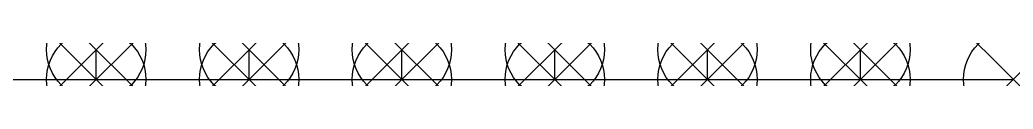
# Model space of a CAD drawing. Header units: inches. Extents: x 0 to 40, y 0 to 0.3.
# Drawn here: x 30 to 40, y 0 to 0.3 of the extents above; entities that cross this region are included whole.
import ezdxf

# ---------------------------------------------------------------- set-up
doc = ezdxf.new("R2010")
doc.units = ezdxf.units.IN
doc.header["$MEASUREMENT"] = 0
doc.header["$PDMODE"] = 35
for name, color, linetype in [('MF_bars', 21, 'Continuous'), ('NF_Glassload', 150, 'Continuous'), ('NF_RestraintsXYZ', 70, 'Continuous'), ('NF_Windload_01', 40, 'Continuous'), ('NF_Windload_02', 40, 'Continuous'), ('NF_Windload_03', 40, 'Continuous'), ('NF_Windload_04', 40, 'Continuous'), ('NF_Windload_05', 40, 'Continuous'), ('NF_Windload_06', 40, 'Continuous'), ('NF_Windload_07', 40, 'Continuous'), ('NF_Windload_08', 40, 'Continuous'), ('NF_Windload_09', 40, 'Continuous'), ('NF_Windload_10', 40, 'Continuous'), ('NF_Windload_11', 40, 'Continuous'), ('NF_Windload_12', 40, 'Continuous'), ('NF_Windload_13', 40, 'Continuous'), ('NF_Windload_14', 40, 'Continuous'), ('NF_Windload_15', 40, 'Continuous')]:
    doc.layers.add(name, color=color, linetype=linetype)

msp = doc.modelspace()

# ---------------------------------------------------------------- linework, layer by layer
at = {"extrusion": (0, -1, -2e-16)}
for p, q in [((30.769, 0.3, 1.562), (30.769, 0.3)), ((30.769, 0.3, 3.125), (30.769, 0.3, 1.562)), ((30.769, 0.3, 4.688), (30.769, 0.3, 3.125)), ((30.769, 0.3, 6.25), (30.769, 0.3, 4.688)), ((30.769, 0.3, 7.813), (30.769, 0.3, 6.25)), ((30.769, 0.3, 9.375), (30.769, 0.3, 7.813)), ((30.769, 0.3, 10.938), (30.769, 0.3, 9.375)), ((30.769, 0.3, 12.5), (30.769, 0.3, 10.938)), ((30.769, 0.3, 14.062), (30.769, 0.3, 12.5)), ((30.769, 0.3, 15.625), (30.769, 0.3, 14.062)), ((30.769, 0.3, 17.188), (30.769, 0.3, 15.625)), ((30.769, 0.3, 18.75), (30.769, 0.3, 17.188)), ((30.769, 0.3, 20.312), (30.769, 0.3, 18.75)), ((30.769, 0.3, 21.875), (30.769, 0.3, 20.312)), ((30.769, 0.3, 23.438), (30.769, 0.3, 21.875)), ((30.769, 0.3, 25), (30.769, 0.3, 23.438)), ((30.769, 0, 23.438), (30.769, 0.3, 23.438)), ((30.769, 0, 21.875), (30.769, 0.3, 21.875)), ((30.769, 0, 20.313), (30.769, 0.3, 20.313)), ((30.769, 0, 18.75), (30.769, 0.3, 18.75)), ((30.769, 0, 17.188), (30.769, 0.3, 17.188)), ((30.769, 0, 15.625), (30.769, 0.3, 15.625)), ((30.769, 0, 14.063), (30.769, 0.3, 14.063)), ((30.769, 0, 12.5), (30.769, 0.3, 12.5)), ((30.769, 0, 10.938), (30.769, 0.3, 10.938)), ((30.769, 0, 9.375), (30.769, 0.3, 9.375)), ((30.769, 0, 7.813), (30.769, 0.3, 7.813)), ((30.769, 0, 6.25), (30.769, 0.3, 6.25)), ((30.769, 0, 4.688), (30.769, 0.3, 4.688)), ((30.769, 0, 3.125), (30.769, 0.3, 3.125)), ((30.769, 0, 1.563), (30.769, 0.3, 1.563)), ((32.308, 0.3, 1.562), (32.308, 0.3)), ((32.308, 0.3, 3.125), (32.308, 0.3, 1.562)), ((32.308, 0.3, 4.688), (32.308, 0.3, 3.125)), ((32.308, 0.3, 6.25), (32.308, 0.3, 4.688)), ((32.308, 0.3, 7.813), (32.308, 0.3, 6.25)), ((32.308, 0.3, 9.375), (32.308, 0.3, 7.813)), ((32.308, 0.3, 10.938), (32.308, 0.3, 9.375)), ((32.308, 0.3, 12.5), (32.308, 0.3, 10.938)), ((32.308, 0.3, 14.062), (32.308, 0.3, 12.5)), ((32.308, 0.3, 15.625), (32.308, 0.3, 14.062)), ((32.308, 0.3, 17.188), (32.308, 0.3, 15.625)), ((32.308, 0.3, 18.75), (32.308, 0.3, 17.188)), ((32.308, 0.3, 20.312), (32.308, 0.3, 18.75)), ((32.308, 0.3, 21.875), (32.308, 0.3, 20.312)), ((32.308, 0.3, 23.438), (32.308, 0.3, 21.875)), ((32.308, 0.3, 25), (32.308, 0.3, 23.438)), ((32.308, 0, 23.438), (32.308, 0.3, 23.438)), ((32.308, 0, 21.875), (32.308, 0.3, 21.875)), ((32.308, 0, 20.313), (32.308, 0.3, 20.313)), ((32.308, 0, 18.75), (32.308, 0.3, 18.75)), ((32.308, 0, 17.188), (32.308, 0.3, 17.188)), ((32.308, 0, 15.625), (32.308, 0.3, 15.625)), ((32.308, 0, 14.063), (32.308, 0.3, 14.063)), ((32.308, 0, 12.5), (32.308, 0.3, 12.5)), ((32.308, 0, 10.938), (32.308, 0.3, 10.938)), ((32.308, 0, 9.375), (32.308, 0.3, 9.375)), ((32.308, 0, 7.813), (32.308, 0.3, 7.813)), ((32.308, 0, 6.25), (32.308, 0.3, 6.25)), ((32.308, 0, 4.688), (32.308, 0.3, 4.688)), ((32.308, 0, 3.125), (32.308, 0.3, 3.125)), ((32.308, 0, 1.563), (32.308, 0.3, 1.563)), ((33.846, 0.3, 1.562), (33.846, 0.3)), ((33.846, 0.3, 3.125), (33.846, 0.3, 1.562)), ((33.846, 0.3, 4.688), (33.846, 0.3, 3.125)), ((33.846, 0.3, 6.25), (33.846, 0.3, 4.688)), ((33.846, 0.3, 7.813), (33.846, 0.3, 6.25)), ((33.846, 0.3, 9.375), (33.846, 0.3, 7.813)), ((33.846, 0.3, 10.938), (33.846, 0.3, 9.375)), ((33.846, 0.3, 12.5), (33.846, 0.3, 10.938)), ((33.846, 0.3, 14.062), (33.846, 0.3, 12.5)), ((33.846, 0.3, 15.625), (33.846, 0.3, 14.062)), ((33.846, 0.3, 17.188), (33.846, 0.3, 15.625)), ((33.846, 0.3, 18.75), (33.846, 0.3, 17.188)), ((33.846, 0.3, 20.312), (33.846, 0.3, 18.75)), ((33.846, 0.3, 21.875), (33.846, 0.3, 20.312)), ((33.846, 0.3, 23.438), (33.846, 0.3, 21.875)), ((33.846, 0.3, 25), (33.846, 0.3, 23.438)), ((33.846, 0, 23.438), (33.846, 0.3, 23.438)), ((33.846, 0, 21.875), (33.846, 0.3, 21.875)), ((33.846, 0, 20.313), (33.846, 0.3, 20.313)), ((33.846, 0, 18.75), (33.846, 0.3, 18.75)), ((33.846, 0, 17.188), (33.846, 0.3, 17.188)), ((33.846, 0, 15.625), (33.846, 0.3, 15.625)), ((33.846, 0, 14.063), (33.846, 0.3, 14.063)), ((33.846, 0, 12.5), (33.846, 0.3, 12.5)), ((33.846, 0, 10.938), (33.846, 0.3, 10.938)), ((33.846, 0, 9.375), (33.846, 0.3, 9.375)), ((33.846, 0, 7.813), (33.846, 0.3, 7.813)), ((33.846, 0, 6.25), (33.846, 0.3, 6.25)), ((33.846, 0, 4.688), (33.846, 0.3, 4.688)), ((33.846, 0, 3.125), (33.846, 0.3, 3.125)), ((33.846, 0, 1.563), (33.846, 0.3, 1.563)), ((35.385, 0.3, 1.562), (35.385, 0.3)), ((35.385, 0.3, 3.125), (35.385, 0.3, 1.562)), ((35.385, 0.3, 4.688), (35.385, 0.3, 3.125)), ((35.385, 0.3, 6.25), (35.385, 0.3, 4.688)), ((35.385, 0.3, 7.813), (35.385, 0.3, 6.25)), ((35.385, 0.3, 9.375), (35.385, 0.3, 7.813)), ((35.385, 0.3, 10.938), (35.385, 0.3, 9.375)), ((35.385, 0.3, 12.5), (35.385, 0.3, 10.938)), ((35.385, 0.3, 14.062), (35.385, 0.3, 12.5)), ((35.385, 0.3, 15.625), (35.385, 0.3, 14.062)), ((35.385, 0.3, 17.188), (35.385, 0.3, 15.625)), ((35.385, 0.3, 18.75), (35.385, 0.3, 17.188)), ((35.385, 0.3, 20.312), (35.385, 0.3, 18.75)), ((35.385, 0.3, 21.875), (35.385, 0.3, 20.312)), ((35.385, 0.3, 23.438), (35.385, 0.3, 21.875)), ((35.385, 0.3, 25), (35.385, 0.3, 23.438)), ((35.385, 0, 23.438), (35.385, 0.3, 23.438)), ((35.385, 0, 21.875), (35.385, 0.3, 21.875)), ((35.385, 0, 20.313), (35.385, 0.3, 20.313)), ((35.385, 0, 18.75), (35.385, 0.3, 18.75)), ((35.385, 0, 17.188), (35.385, 0.3, 17.188)), ((35.385, 0, 15.625), (35.385, 0.3, 15.625)), ((35.385, 0, 14.063), (35.385, 0.3, 14.063)), ((35.385, 0, 12.5), (35.385, 0.3, 12.5)), ((35.385, 0, 10.938), (35.385, 0.3, 10.938)), ((35.385, 0, 9.375), (35.385, 0.3, 9.375)), ((35.385, 0, 7.813), (35.385, 0.3, 7.813)), ((35.385, 0, 6.25), (35.385, 0.3, 6.25)), ((35.385, 0, 4.688), (35.385, 0.3, 4.688)), ((35.385, 0, 3.125), (35.385, 0.3, 3.125)), ((35.385, 0, 1.563), (35.385, 0.3, 1.563)), ((36.923, 0.3, 1.562), (36.923, 0.3)), ((36.923, 0.3, 3.125), (36.923, 0.3, 1.562)), ((36.923, 0.3, 4.688), (36.923, 0.3, 3.125)), ((36.923, 0.3, 6.25), (36.923, 0.3, 4.688)), ((36.923, 0.3, 7.813), (36.923, 0.3, 6.25)), ((36.923, 0.3, 9.375), (36.923, 0.3, 7.813)), ((36.923, 0.3, 10.938), (36.923, 0.3, 9.375)), ((36.923, 0.3, 12.5), (36.923, 0.3, 10.938)), ((36.923, 0.3, 14.062), (36.923, 0.3, 12.5)), ((36.923, 0.3, 15.625), (36.923, 0.3, 14.062)), ((36.923, 0.3, 17.188), (36.923, 0.3, 15.625)), ((36.923, 0.3, 18.75), (36.923, 0.3, 17.188)), ((36.923, 0.3, 20.312), (36.923, 0.3, 18.75)), ((36.923, 0.3, 21.875), (36.923, 0.3, 20.312)), ((36.923, 0.3, 23.438), (36.923, 0.3, 21.875)), ((36.923, 0.3, 25), (36.923, 0.3, 23.438)), ((36.923, 0, 23.438), (36.923, 0.3, 23.438)), ((36.923, 0, 21.875), (36.923, 0.3, 21.875)), ((36.923, 0, 20.313), (36.923, 0.3, 20.313)), ((36.923, 0, 18.75), (36.923, 0.3, 18.75)), ((36.923, 0, 17.188), (36.923, 0.3, 17.188)), ((36.923, 0, 15.625), (36.923, 0.3, 15.625)), ((36.923, 0, 14.063), (36.923, 0.3, 14.063)), ((36.923, 0, 12.5), (36.923, 0.3, 12.5)), ((36.923, 0, 10.938), (36.923, 0.3, 10.938)), ((36.923, 0, 9.375), (36.923, 0.3, 9.375)), ((36.923, 0, 7.813), (36.923, 0.3, 7.813)), ((36.923, 0, 6.25), (36.923, 0.3, 6.25)), ((36.923, 0, 4.688), (36.923, 0.3, 4.688)), ((36.923, 0, 3.125), (36.923, 0.3, 3.125)), ((36.923, 0, 1.563), (36.923, 0.3, 1.563)), ((38.462, 0.3, 1.562), (38.462, 0.3)), ((38.462, 0.3, 3.125), (38.462, 0.3, 1.562)), ((38.462, 0.3, 4.688), (38.462, 0.3, 3.125)), ((38.462, 0.3, 6.25), (38.462, 0.3, 4.688)), ((38.462, 0.3, 7.813), (38.462, 0.3, 6.25)), ((38.462, 0.3, 9.375), (38.462, 0.3, 7.813)), ((38.462, 0.3, 10.938), (38.462, 0.3, 9.375)), ((38.462, 0.3, 12.5), (38.462, 0.3, 10.938)), ((38.462, 0.3, 14.062), (38.462, 0.3, 12.5)), ((38.462, 0.3, 15.625), (38.462, 0.3, 14.062)), ((38.462, 0.3, 17.188), (38.462, 0.3, 15.625)), ((38.462, 0.3, 18.75), (38.462, 0.3, 17.188)), ((38.462, 0.3, 20.312), (38.462, 0.3, 18.75)), ((38.462, 0.3, 21.875), (38.462, 0.3, 20.312)), ((38.462, 0.3, 23.438), (38.462, 0.3, 21.875)), ((38.462, 0.3, 25), (38.462, 0.3, 23.438)), ((38.462, 0, 23.438), (38.462, 0.3, 23.438)), ((38.462, 0, 21.875), (38.462, 0.3, 21.875)), ((38.462, 0, 20.313), (38.462, 0.3, 20.313)), ((38.462, 0, 18.75), (38.462, 0.3, 18.75)), ((38.462, 0, 17.188), (38.462, 0.3, 17.188)), ((38.462, 0, 15.625), (38.462, 0.3, 15.625)), ((38.462, 0, 14.063), (38.462, 0.3, 14.063)), ((38.462, 0, 12.5), (38.462, 0.3, 12.5)), ((38.462, 0, 10.938), (38.462, 0.3, 10.938)), ((38.462, 0, 9.375), (38.462, 0.3, 9.375)), ((38.462, 0, 7.813), (38.462, 0.3, 7.813)), ((38.462, 0, 6.25), (38.462, 0.3, 6.25)), ((38.462, 0, 4.688), (38.462, 0.3, 4.688)), ((38.462, 0, 3.125), (38.462, 0.3, 3.125)), ((38.462, 0, 1.563), (38.462, 0.3, 1.563)), ((30.769, 0, 1.562), (30.769, 0)), ((32.308, 0, 1.562), (32.308, 0)), ((33.846, 0, 1.562), (33.846, 0)), ((35.385, 0, 1.562), (35.385, 0)), ((36.923, 0, 1.562), (36.923, 0)), ((38.462, 0, 1.562), (38.462, 0)), ((29.231, 0, 1.562), (30.769, 0, 1.562)), ((29.231, 0, 3.125), (30.769, 0, 3.125)), ((29.231, 0, 4.688), (30.769, 0, 4.688)), ((29.231, 0, 6.25), (30.769, 0, 6.25)), ((29.231, 0, 7.813), (30.769, 0, 7.813)), ((29.231, 0, 9.375), (30.769, 0, 9.375)), ((29.231, 0, 10.938), (30.769, 0, 10.938)), ((29.231, 0, 12.5), (30.769, 0, 12.5)), ((29.231, 0, 14.062), (30.769, 0, 14.062)), ((29.231, 0, 15.625), (30.769, 0, 15.625)), ((29.231, 0, 17.188), (30.769, 0, 17.188)), ((29.231, 0, 18.75), (30.769, 0, 18.75)), ((29.231, 0, 20.312), (30.769, 0, 20.312)), ((29.231, 0, 21.875), (30.769, 0, 21.875)), ((29.231, 0, 23.438), (30.769, 0, 23.438)), ((30.769, 0, 3.125), (30.769, 0, 1.562)), ((30.769, 0, 4.688), (30.769, 0, 3.125)), ((30.769, 0, 6.25), (30.769, 0, 4.688)), ((30.769, 0, 7.813), (30.769, 0, 6.25)), ((30.769, 0, 9.375), (30.769, 0, 7.813)), ((30.769, 0, 10.938), (30.769, 0, 9.375)), ((30.769, 0, 12.5), (30.769, 0, 10.938)), ((30.769, 0, 14.062), (30.769, 0, 12.5)), ((30.769, 0, 15.625), (30.769, 0, 14.062)), ((30.769, 0, 17.188), (30.769, 0, 15.625)), ((30.769, 0, 18.75), (30.769, 0, 17.188)), ((30.769, 0, 20.312), (30.769, 0, 18.75)), ((30.769, 0, 21.875), (30.769, 0, 20.312)), ((30.769, 0, 23.438), (30.769, 0, 21.875)), ((30.769, 0, 25), (30.769, 0, 23.438)), ((30.769, 0, 1.562), (32.308, 0, 1.562)), ((30.769, 0, 3.125), (32.308, 0, 3.125)), ((30.769, 0, 4.688), (32.308, 0, 4.688)), ((30.769, 0, 6.25), (32.308, 0, 6.25)), ((30.769, 0, 7.813), (32.308, 0, 7.813)), ((30.769, 0, 9.375), (32.308, 0, 9.375)), ((30.769, 0, 10.938), (32.308, 0, 10.938)), ((30.769, 0, 12.5), (32.308, 0, 12.5)), ((30.769, 0, 14.062), (32.308, 0, 14.062)), ((30.769, 0, 15.625), (32.308, 0, 15.625)), ((30.769, 0, 17.188), (32.308, 0, 17.188)), ((30.769, 0, 18.75), (32.308, 0, 18.75)), ((30.769, 0, 20.312), (32.308, 0, 20.312)), ((30.769, 0, 21.875), (32.308, 0, 21.875)), ((30.769, 0, 23.438), (32.308, 0, 23.438)), ((32.308, 0, 3.125), (32.308, 0, 1.562)), ((32.308, 0, 4.688), (32.308, 0, 3.125)), ((32.308, 0, 6.25), (32.308, 0, 4.688)), ((32.308, 0, 7.813), (32.308, 0, 6.25)), ((32.308, 0, 9.375), (32.308, 0, 7.813)), ((32.308, 0, 10.938), (32.308, 0, 9.375)), ((32.308, 0, 12.5), (32.308, 0, 10.938)), ((32.308, 0, 14.062), (32.308, 0, 12.5)), ((32.308, 0, 15.625), (32.308, 0, 14.062)), ((32.308, 0, 17.188), (32.308, 0, 15.625)), ((32.308, 0, 18.75), (32.308, 0, 17.188)), ((32.308, 0, 20.312), (32.308, 0, 18.75)), ((32.308, 0, 21.875), (32.308, 0, 20.312)), ((32.308, 0, 23.438), (32.308, 0, 21.875)), ((32.308, 0, 25), (32.308, 0, 23.438)), ((32.308, 0, 1.562), (33.846, 0, 1.562)), ((32.308, 0, 3.125), (33.846, 0, 3.125)), ((32.308, 0, 4.688), (33.846, 0, 4.688)), ((32.308, 0, 6.25), (33.846, 0, 6.25)), ((32.308, 0, 7.813), (33.846, 0, 7.813)), ((32.308, 0, 9.375), (33.846, 0, 9.375)), ((32.308, 0, 10.938), (33.846, 0, 10.938)), ((32.308, 0, 12.5), (33.846, 0, 12.5)), ((32.308, 0, 14.062), (33.846, 0, 14.062)), ((32.308, 0, 15.625), (33.846, 0, 15.625)), ((32.308, 0, 17.188), (33.846, 0, 17.188)), ((32.308, 0, 18.75), (33.846, 0, 18.75)), ((32.308, 0, 20.312), (33.846, 0, 20.312)), ((32.308, 0, 21.875), (33.846, 0, 21.875)), ((32.308, 0, 23.438), (33.846, 0, 23.438)), ((33.846, 0, 3.125), (33.846, 0, 1.562)), ((33.846, 0, 4.688), (33.846, 0, 3.125)), ((33.846, 0, 6.25), (33.846, 0, 4.688)), ((33.846, 0, 7.813), (33.846, 0, 6.25)), ((33.846, 0, 9.375), (33.846, 0, 7.813)), ((33.846, 0, 10.938), (33.846, 0, 9.375)), ((33.846, 0, 12.5), (33.846, 0, 10.938)), ((33.846, 0, 14.062), (33.846, 0, 12.5)), ((33.846, 0, 15.625), (33.846, 0, 14.062)), ((33.846, 0, 17.188), (33.846, 0, 15.625)), ((33.846, 0, 18.75), (33.846, 0, 17.188)), ((33.846, 0, 20.312), (33.846, 0, 18.75)), ((33.846, 0, 21.875), (33.846, 0, 20.312)), ((33.846, 0, 23.438), (33.846, 0, 21.875)), ((33.846, 0, 25), (33.846, 0, 23.438)), ((33.846, 0, 1.562), (35.385, 0, 1.562)), ((33.846, 0, 3.125), (35.385, 0, 3.125)), ((33.846, 0, 4.688), (35.385, 0, 4.688)), ((33.846, 0, 6.25), (35.385, 0, 6.25)), ((33.846, 0, 7.813), (35.385, 0, 7.813)), ((33.846, 0, 9.375), (35.385, 0, 9.375)), ((33.846, 0, 10.938), (35.385, 0, 10.938)), ((33.846, 0, 12.5), (35.385, 0, 12.5)), ((33.846, 0, 14.062), (35.385, 0, 14.062)), ((33.846, 0, 15.625), (35.385, 0, 15.625)), ((33.846, 0, 17.188), (35.385, 0, 17.188)), ((33.846, 0, 18.75), (35.385, 0, 18.75)), ((33.846, 0, 20.312), (35.385, 0, 20.312)), ((33.846, 0, 21.875), (35.385, 0, 21.875)), ((33.846, 0, 23.438), (35.385, 0, 23.438)), ((35.385, 0, 3.125), (35.385, 0, 1.562)), ((35.385, 0, 4.688), (35.385, 0, 3.125)), ((35.385, 0, 6.25), (35.385, 0, 4.688)), ((35.385, 0, 7.813), (35.385, 0, 6.25)), ((35.385, 0, 9.375), (35.385, 0, 7.813)), ((35.385, 0, 10.938), (35.385, 0, 9.375)), ((35.385, 0, 12.5), (35.385, 0, 10.938)), ((35.385, 0, 14.062), (35.385, 0, 12.5)), ((35.385, 0, 15.625), (35.385, 0, 14.062)), ((35.385, 0, 17.188), (35.385, 0, 15.625)), ((35.385, 0, 18.75), (35.385, 0, 17.188)), ((35.385, 0, 20.312), (35.385, 0, 18.75)), ((35.385, 0, 21.875), (35.385, 0, 20.312)), ((35.385, 0, 23.438), (35.385, 0, 21.875)), ((35.385, 0, 25), (35.385, 0, 23.438)), ((35.385, 0, 1.562), (36.923, 0, 1.562)), ((35.385, 0, 3.125), (36.923, 0, 3.125)), ((35.385, 0, 4.688), (36.923, 0, 4.688)), ((35.385, 0, 6.25), (36.923, 0, 6.25)), ((35.385, 0, 7.813), (36.923, 0, 7.813)), ((35.385, 0, 9.375), (36.923, 0, 9.375)), ((35.385, 0, 10.938), (36.923, 0, 10.938)), ((35.385, 0, 12.5), (36.923, 0, 12.5)), ((35.385, 0, 14.062), (36.923, 0, 14.062)), ((35.385, 0, 15.625), (36.923, 0, 15.625)), ((35.385, 0, 17.188), (36.923, 0, 17.188)), ((35.385, 0, 18.75), (36.923, 0, 18.75)), ((35.385, 0, 20.312), (36.923, 0, 20.312)), ((35.385, 0, 21.875), (36.923, 0, 21.875)), ((35.385, 0, 23.438), (36.923, 0, 23.438)), ((36.923, 0, 3.125), (36.923, 0, 1.562)), ((36.923, 0, 4.688), (36.923, 0, 3.125)), ((36.923, 0, 6.25), (36.923, 0, 4.688)), ((36.923, 0, 7.813), (36.923, 0, 6.25)), ((36.923, 0, 9.375), (36.923, 0, 7.813)), ((36.923, 0, 10.938), (36.923, 0, 9.375)), ((36.923, 0, 12.5), (36.923, 0, 10.938)), ((36.923, 0, 14.062), (36.923, 0, 12.5)), ((36.923, 0, 15.625), (36.923, 0, 14.062)), ((36.923, 0, 17.188), (36.923, 0, 15.625)), ((36.923, 0, 18.75), (36.923, 0, 17.188)), ((36.923, 0, 20.312), (36.923, 0, 18.75)), ((36.923, 0, 21.875), (36.923, 0, 20.312)), ((36.923, 0, 23.438), (36.923, 0, 21.875)), ((36.923, 0, 25), (36.923, 0, 23.438)), ((36.923, 0, 1.562), (38.462, 0, 1.562)), ((36.923, 0, 3.125), (38.462, 0, 3.125)), ((36.923, 0, 4.688), (38.462, 0, 4.688)), ((36.923, 0, 6.25), (38.462, 0, 6.25)), ((36.923, 0, 7.813), (38.462, 0, 7.813)), ((36.923, 0, 9.375), (38.462, 0, 9.375)), ((36.923, 0, 10.938), (38.462, 0, 10.938)), ((36.923, 0, 12.5), (38.462, 0, 12.5)), ((36.923, 0, 14.062), (38.462, 0, 14.062)), ((36.923, 0, 15.625), (38.462, 0, 15.625)), ((36.923, 0, 17.188), (38.462, 0, 17.188)), ((36.923, 0, 18.75), (38.462, 0, 18.75)), ((36.923, 0, 20.312), (38.462, 0, 20.312)), ((36.923, 0, 21.875), (38.462, 0, 21.875)), ((36.923, 0, 23.438), (38.462, 0, 23.438)), ((38.462, 0, 3.125), (38.462, 0, 1.562)), ((38.462, 0, 4.688), (38.462, 0, 3.125)), ((38.462, 0, 6.25), (38.462, 0, 4.688)), ((38.462, 0, 7.813), (38.462, 0, 6.25)), ((38.462, 0, 9.375), (38.462, 0, 7.813)), ((38.462, 0, 10.938), (38.462, 0, 9.375)), ((38.462, 0, 12.5), (38.462, 0, 10.938)), ((38.462, 0, 14.062), (38.462, 0, 12.5)), ((38.462, 0, 15.625), (38.462, 0, 14.062)), ((38.462, 0, 17.188), (38.462, 0, 15.625)), ((38.462, 0, 18.75), (38.462, 0, 17.188)), ((38.462, 0, 20.312), (38.462, 0, 18.75)), ((38.462, 0, 21.875), (38.462, 0, 20.312)), ((38.462, 0, 23.438), (38.462, 0, 21.875)), ((38.462, 0, 25), (38.462, 0, 23.438)), ((38.462, 0, 1.562), (40, 0, 1.562)), ((38.462, 0, 3.125), (40, 0, 3.125)), ((38.462, 0, 4.688), (40, 0, 4.688)), ((38.462, 0, 6.25), (40, 0, 6.25)), ((38.462, 0, 7.813), (40, 0, 7.813)), ((38.462, 0, 9.375), (40, 0, 9.375)), ((38.462, 0, 10.938), (40, 0, 10.938)), ((38.462, 0, 12.5), (40, 0, 12.5)), ((38.462, 0, 14.062), (40, 0, 14.062)), ((38.462, 0, 15.625), (40, 0, 15.625)), ((38.462, 0, 17.188), (40, 0, 17.188)), ((38.462, 0, 18.75), (40, 0, 18.75)), ((38.462, 0, 20.312), (40, 0, 20.312)), ((38.462, 0, 21.875), (40, 0, 21.875)), ((38.462, 0, 23.438), (40, 0, 23.438))]:
    msp.add_line(p, q, dxfattribs=at)
at = {"layer": 'MF_bars', "extrusion": (0, -1, -2e-16)}
for p, q in [((30.769, 0, 23.438), (30.769, 0.3, 23.438)), ((30.769, 0, 21.875), (30.769, 0.3, 21.875)), ((30.769, 0, 20.312), (30.769, 0.3, 20.312)), ((30.769, 0, 18.75), (30.769, 0.3, 18.75)), ((30.769, 0, 17.188), (30.769, 0.3, 17.188)), ((30.769, 0, 15.625), (30.769, 0.3, 15.625)), ((30.769, 0, 14.062), (30.769, 0.3, 14.062)), ((30.769, 0, 12.5), (30.769, 0.3, 12.5)), ((30.769, 0, 10.938), (30.769, 0.3, 10.938)), ((30.769, 0, 9.375), (30.769, 0.3, 9.375)), ((30.769, 0, 7.813), (30.769, 0.3, 7.813)), ((30.769, 0, 6.25), (30.769, 0.3, 6.25)), ((30.769, 0, 4.688), (30.769, 0.3, 4.688)), ((30.769, 0, 3.125), (30.769, 0.3, 3.125)), ((30.769, 0, 1.562), (30.769, 0.3, 1.562)), ((32.308, 0, 23.438), (32.308, 0.3, 23.438)), ((32.308, 0, 21.875), (32.308, 0.3, 21.875)), ((32.308, 0, 20.312), (32.308, 0.3, 20.312)), ((32.308, 0, 18.75), (32.308, 0.3, 18.75)), ((32.308, 0, 17.188), (32.308, 0.3, 17.188)), ((32.308, 0, 15.625), (32.308, 0.3, 15.625)), ((32.308, 0, 14.062), (32.308, 0.3, 14.062)), ((32.308, 0, 12.5), (32.308, 0.3, 12.5)), ((32.308, 0, 10.938), (32.308, 0.3, 10.938)), ((32.308, 0, 9.375), (32.308, 0.3, 9.375)), ((32.308, 0, 7.813), (32.308, 0.3, 7.813)), ((32.308, 0, 6.25), (32.308, 0.3, 6.25)), ((32.308, 0, 4.688), (32.308, 0.3, 4.688)), ((32.308, 0, 3.125), (32.308, 0.3, 3.125)), ((32.308, 0, 1.562), (32.308, 0.3, 1.562)), ((33.846, 0, 23.438), (33.846, 0.3, 23.438)), ((33.846, 0, 21.875), (33.846, 0.3, 21.875)), ((33.846, 0, 20.312), (33.846, 0.3, 20.312)), ((33.846, 0, 18.75), (33.846, 0.3, 18.75)), ((33.846, 0, 17.188), (33.846, 0.3, 17.188)), ((33.846, 0, 15.625), (33.846, 0.3, 15.625)), ((33.846, 0, 14.062), (33.846, 0.3, 14.062)), ((33.846, 0, 12.5), (33.846, 0.3, 12.5)), ((33.846, 0, 10.938), (33.846, 0.3, 10.938)), ((33.846, 0, 9.375), (33.846, 0.3, 9.375)), ((33.846, 0, 7.813), (33.846, 0.3, 7.813)), ((33.846, 0, 6.25), (33.846, 0.3, 6.25)), ((33.846, 0, 4.688), (33.846, 0.3, 4.688)), ((33.846, 0, 3.125), (33.846, 0.3, 3.125)), ((33.846, 0, 1.562), (33.846, 0.3, 1.562)), ((35.385, 0, 23.438), (35.385, 0.3, 23.438)), ((35.385, 0, 21.875), (35.385, 0.3, 21.875)), ((35.385, 0, 20.312), (35.385, 0.3, 20.312)), ((35.385, 0, 18.75), (35.385, 0.3, 18.75)), ((35.385, 0, 17.188), (35.385, 0.3, 17.188)), ((35.385, 0, 15.625), (35.385, 0.3, 15.625)), ((35.385, 0, 14.062), (35.385, 0.3, 14.062)), ((35.385, 0, 12.5), (35.385, 0.3, 12.5)), ((35.385, 0, 10.938), (35.385, 0.3, 10.938)), ((35.385, 0, 9.375), (35.385, 0.3, 9.375)), ((35.385, 0, 7.813), (35.385, 0.3, 7.813)), ((35.385, 0, 6.25), (35.385, 0.3, 6.25)), ((35.385, 0, 4.688), (35.385, 0.3, 4.688)), ((35.385, 0, 3.125), (35.385, 0.3, 3.125)), ((35.385, 0, 1.562), (35.385, 0.3, 1.562)), ((36.923, 0, 23.438), (36.923, 0.3, 23.438)), ((36.923, 0, 21.875), (36.923, 0.3, 21.875)), ((36.923, 0, 20.312), (36.923, 0.3, 20.312)), ((36.923, 0, 18.75), (36.923, 0.3, 18.75)), ((36.923, 0, 17.188), (36.923, 0.3, 17.188)), ((36.923, 0, 15.625), (36.923, 0.3, 15.625)), ((36.923, 0, 14.062), (36.923, 0.3, 14.062)), ((36.923, 0, 12.5), (36.923, 0.3, 12.5)), ((36.923, 0, 10.938), (36.923, 0.3, 10.938)), ((36.923, 0, 9.375), (36.923, 0.3, 9.375)), ((36.923, 0, 7.813), (36.923, 0.3, 7.813)), ((36.923, 0, 6.25), (36.923, 0.3, 6.25)), ((36.923, 0, 4.688), (36.923, 0.3, 4.688)), ((36.923, 0, 3.125), (36.923, 0.3, 3.125)), ((36.923, 0, 1.562), (36.923, 0.3, 1.562)), ((38.462, 0, 23.438), (38.462, 0.3, 23.438)), ((38.462, 0, 21.875), (38.462, 0.3, 21.875)), ((38.462, 0, 20.312), (38.462, 0.3, 20.312)), ((38.462, 0, 18.75), (38.462, 0.3, 18.75)), ((38.462, 0, 17.188), (38.462, 0.3, 17.188)), ((38.462, 0, 15.625), (38.462, 0.3, 15.625)), ((38.462, 0, 14.062), (38.462, 0.3, 14.062)), ((38.462, 0, 12.5), (38.462, 0.3, 12.5)), ((38.462, 0, 10.938), (38.462, 0.3, 10.938)), ((38.462, 0, 9.375), (38.462, 0.3, 9.375)), ((38.462, 0, 7.813), (38.462, 0.3, 7.813)), ((38.462, 0, 6.25), (38.462, 0.3, 6.25)), ((38.462, 0, 4.688), (38.462, 0.3, 4.688)), ((38.462, 0, 3.125), (38.462, 0.3, 3.125)), ((38.462, 0, 1.562), (38.462, 0.3, 1.562))]:
    msp.add_line(p, q, dxfattribs=at)
at = {"layer": 'NF_Glassload', "extrusion": (0, -1, -2e-16)}
for p in [(30.769, 0, 7.813), (30.769, 0, 6.25), (30.769, 0, 4.688), (30.769, 0, 1.562), (30.769, 0, 3.125), (30.769, 0, 9.375), (30.769, 0, 10.938), (30.769, 0, 12.5), (30.769, 0, 14.062), (30.769, 0, 15.625), (30.769, 0, 17.188), (30.769, 0, 18.75), (30.769, 0, 20.312), (30.769, 0, 21.875), (30.769, 0, 23.438), (32.308, 0, 7.813), (32.308, 0, 6.25), (32.308, 0, 4.688), (32.308, 0, 1.562), (32.308, 0, 3.125), (32.308, 0, 9.375), (32.308, 0, 10.938), (32.308, 0, 12.5), (32.308, 0, 14.062), (32.308, 0, 15.625), (32.308, 0, 17.188), (32.308, 0, 18.75), (32.308, 0, 20.312), (32.308, 0, 21.875), (32.308, 0, 23.438), (33.846, 0, 7.813), (33.846, 0, 6.25), (33.846, 0, 4.688), (33.846, 0, 1.562), (33.846, 0, 3.125), (33.846, 0, 9.375), (33.846, 0, 10.938), (33.846, 0, 12.5), (33.846, 0, 14.062), (33.846, 0, 15.625), (33.846, 0, 17.188), (33.846, 0, 18.75), (33.846, 0, 20.312), (33.846, 0, 21.875), (33.846, 0, 23.438), (35.385, 0, 7.813), (35.385, 0, 6.25), (35.385, 0, 4.688), (35.385, 0, 1.562), (35.385, 0, 3.125), (35.385, 0, 9.375), (35.385, 0, 10.938), (35.385, 0, 12.5), (35.385, 0, 14.062), (35.385, 0, 15.625), (35.385, 0, 17.188), (35.385, 0, 18.75), (35.385, 0, 20.312), (35.385, 0, 21.875), (35.385, 0, 23.438), (36.923, 0, 7.813), (36.923, 0, 6.25), (36.923, 0, 4.688), (36.923, 0, 1.562), (36.923, 0, 3.125), (36.923, 0, 9.375), (36.923, 0, 10.938), (36.923, 0, 12.5), (36.923, 0, 14.062), (36.923, 0, 15.625), (36.923, 0, 17.188), (36.923, 0, 18.75), (36.923, 0, 20.312), (36.923, 0, 21.875), (36.923, 0, 23.438), (38.462, 0, 7.813), (38.462, 0, 6.25), (38.462, 0, 4.688), (38.462, 0, 1.562), (38.462, 0, 3.125), (38.462, 0, 9.375), (38.462, 0, 10.938), (38.462, 0, 12.5), (38.462, 0, 14.062), (38.462, 0, 15.625), (38.462, 0, 17.188), (38.462, 0, 18.75), (38.462, 0, 20.312), (38.462, 0, 21.875), (38.462, 0, 23.438)]:
    msp.add_point(p, dxfattribs=at)
at = {"layer": 'NF_RestraintsXYZ', "extrusion": (0, -1, -2e-16)}
for p in [(30.769, 0.3, 25), (30.769, 0.3), (32.308, 0.3, 25), (32.308, 0.3), (33.846, 0.3, 25), (33.846, 0.3), (35.385, 0.3, 25), (35.385, 0.3), (36.923, 0.3, 25), (36.923, 0.3), (38.462, 0.3, 25), (38.462, 0.3), (30.769, 0), (32.308, 0), (33.846, 0), (35.385, 0), (36.923, 0), (38.462, 0), (30.769, 0, 25), (32.308, 0, 25), (33.846, 0, 25), (35.385, 0, 25), (36.923, 0, 25), (38.462, 0, 25), (40, 0, 23.438), (40, 0, 21.875), (40, 0, 20.312), (40, 0, 18.75), (40, 0, 17.188), (40, 0, 15.625), (40, 0, 14.062), (40, 0, 12.5), (40, 0, 10.938), (40, 0, 9.375), (40, 0, 7.813), (40, 0, 6.25), (40, 0, 4.688), (40, 0, 3.125), (40, 0, 1.562)]:
    msp.add_point(p, dxfattribs=at)
at = {"layer": 'NF_Windload_01', "extrusion": (0, -1, -2e-16)}
for p in [(30.769, 0, 1.562), (32.308, 0, 1.562), (33.846, 0, 1.562), (35.385, 0, 1.562), (36.923, 0, 1.562), (38.462, 0, 1.562)]:
    msp.add_point(p, dxfattribs=at)
at = {"layer": 'NF_Windload_02', "extrusion": (0, -1, -2e-16)}
for p in [(30.769, 0, 3.125), (32.308, 0, 3.125), (33.846, 0, 3.125), (35.385, 0, 3.125), (36.923, 0, 3.125), (38.462, 0, 3.125)]:
    msp.add_point(p, dxfattribs=at)
at = {"layer": 'NF_Windload_03', "extrusion": (0, -1, -2e-16)}
for p in [(30.769, 0, 4.688), (32.308, 0, 4.688), (33.846, 0, 4.688), (35.385, 0, 4.688), (36.923, 0, 4.688), (38.462, 0, 4.688)]:
    msp.add_point(p, dxfattribs=at)
at = {"layer": 'NF_Windload_04', "extrusion": (0, -1, -2e-16)}
for p in [(30.769, 0, 6.25), (32.308, 0, 6.25), (33.846, 0, 6.25), (35.385, 0, 6.25), (36.923, 0, 6.25), (38.462, 0, 6.25)]:
    msp.add_point(p, dxfattribs=at)
at = {"layer": 'NF_Windload_05', "extrusion": (0, -1, -2e-16)}
for p in [(30.769, 0, 7.813), (32.308, 0, 7.813), (33.846, 0, 7.813), (35.385, 0, 7.813), (36.923, 0, 7.813), (38.462, 0, 7.813)]:
    msp.add_point(p, dxfattribs=at)
at = {"layer": 'NF_Windload_06', "extrusion": (0, -1, -2e-16)}
for p in [(30.769, 0, 9.375), (32.308, 0, 9.375), (33.846, 0, 9.375), (35.385, 0, 9.375), (36.923, 0, 9.375), (38.462, 0, 9.375)]:
    msp.add_point(p, dxfattribs=at)
at = {"layer": 'NF_Windload_07', "extrusion": (0, -1, -2e-16)}
for p in [(30.769, 0, 10.938), (32.308, 0, 10.938), (33.846, 0, 10.938), (35.385, 0, 10.938), (36.923, 0, 10.938), (38.462, 0, 10.938)]:
    msp.add_point(p, dxfattribs=at)
at = {"layer": 'NF_Windload_08', "extrusion": (0, -1, -2e-16)}
for p in [(30.769, 0, 12.5), (32.308, 0, 12.5), (33.846, 0, 12.5), (35.385, 0, 12.5), (36.923, 0, 12.5), (38.462, 0, 12.5)]:
    msp.add_point(p, dxfattribs=at)
at = {"layer": 'NF_Windload_09', "extrusion": (0, -1, -2e-16)}
for p in [(30.769, 0, 14.062), (32.308, 0, 14.062), (33.846, 0, 14.062), (35.385, 0, 14.062), (36.923, 0, 14.062), (38.462, 0, 14.062)]:
    msp.add_point(p, dxfattribs=at)
at = {"layer": 'NF_Windload_10', "extrusion": (0, -1, -2e-16)}
for p in [(30.769, 0, 15.625), (32.308, 0, 15.625), (33.846, 0, 15.625), (35.385, 0, 15.625), (36.923, 0, 15.625), (38.462, 0, 15.625)]:
    msp.add_point(p, dxfattribs=at)
at = {"layer": 'NF_Windload_11', "extrusion": (0, -1, -2e-16)}
for p in [(30.769, 0, 17.188), (32.308, 0, 17.188), (33.846, 0, 17.188), (35.385, 0, 17.188), (36.923, 0, 17.188), (38.462, 0, 17.188)]:
    msp.add_point(p, dxfattribs=at)
at = {"layer": 'NF_Windload_12', "extrusion": (0, -1, -2e-16)}
for p in [(30.769, 0, 18.75), (32.308, 0, 18.75), (33.846, 0, 18.75), (35.385, 0, 18.75), (36.923, 0, 18.75), (38.462, 0, 18.75)]:
    msp.add_point(p, dxfattribs=at)
at = {"layer": 'NF_Windload_13', "extrusion": (0, -1, -2e-16)}
for p in [(30.769, 0, 20.312), (32.308, 0, 20.312), (33.846, 0, 20.312), (35.385, 0, 20.312), (36.923, 0, 20.312), (38.462, 0, 20.312)]:
    msp.add_point(p, dxfattribs=at)
at = {"layer": 'NF_Windload_14', "extrusion": (0, -1, -2e-16)}
for p in [(30.769, 0, 21.875), (32.308, 0, 21.875), (33.846, 0, 21.875), (35.385, 0, 21.875), (36.923, 0, 21.875), (38.462, 0, 21.875)]:
    msp.add_point(p, dxfattribs=at)
at = {"layer": 'NF_Windload_15', "extrusion": (0, -1, -2e-16)}
for p in [(30.769, 0, 23.438), (32.308, 0, 23.438), (33.846, 0, 23.438), (35.385, 0, 23.438), (36.923, 0, 23.438), (38.462, 0, 23.438)]:
    msp.add_point(p, dxfattribs=at)

doc.saveas('drawing.dxf')
